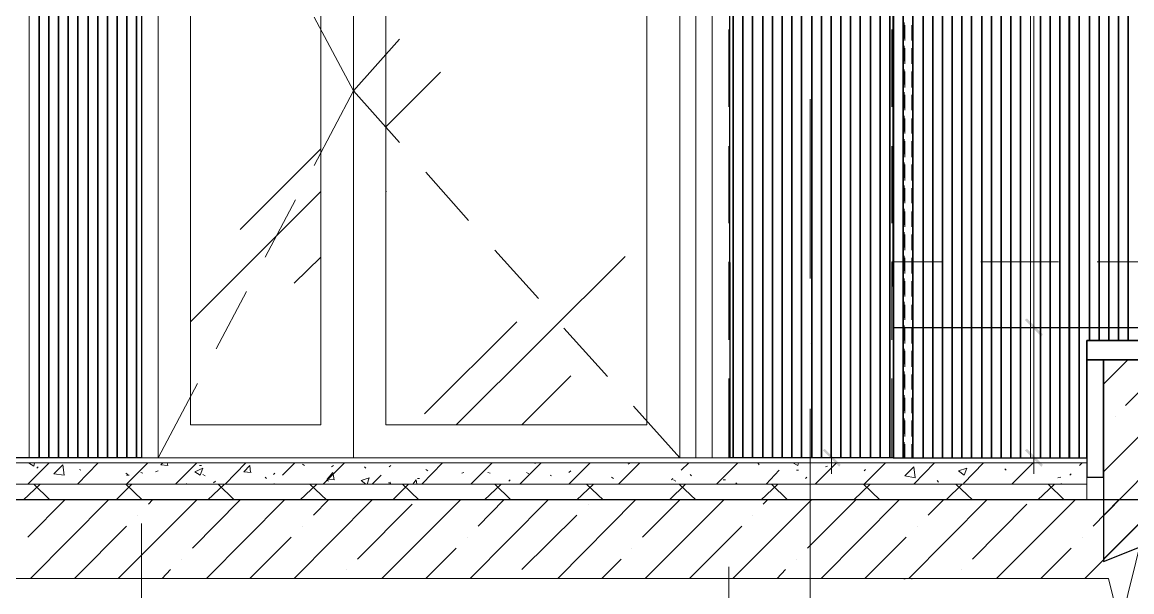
# Model space of a CAD drawing. Header units: millimetres. Extents: x -356862 to 418287, y 0 to 839748.
# Drawn here: x 318482 to 321886, y 774756 to 776504 of the extents above; entities that cross this region are included whole.
import ezdxf

# ---------------------------------------------------------------- set-up
doc = ezdxf.new("R2010")
doc.units = ezdxf.units.MM
doc.layers.add('PDF _Геометрия', color=7, linetype='Continuous', true_color=0xbababa)
doc.layers.add('PDF _Сплошная заливка', color=7, linetype='Continuous', true_color=0xf50000)

msp = doc.modelspace()

# ---------------------------------------------------------------- linework, layer by layer
at = {"layer": 'PDF _Геометрия', "color": 150, "lineweight": 30, "true_color": 0x0080ff}
for points in [[(321149.6316, 779968.3288), (321153.8655, 775167.1191), (320654.2687, 775167.1191), (320650.0348, 779968.3288)], [(321149.6316, 779369.2361), (321153.8655, 775167.1191), (321748.7243, 775167.1191), (321748.7243, 775526.9982), (322053.563, 775526.9982), (322650.5388, 775526.9982), (322650.5388, 775886.8772), (322955.3776, 775886.8772), (323253.8655, 775886.8772), (323554.4703, 775886.8772), (323554.4703, 776248.8732), (323855.0751, 776248.8732), (324155.68, 776248.8732), (324255.1759, 776248.8732), (324255.1759, 779369.2361)], [(318848.5227, 778638.8933), (318848.5227, 775167.1191), (318348.9259, 775167.1191), (318348.9259, 778638.8933)]]:
    msp.add_lwpolyline(points, close=True, dxfattribs=at)
at = {"layer": 'PDF _Геометрия', "color": 254, "lineweight": 5, "true_color": 0xdcdcdc}
for points in [[(320662.7364, 775167.1191), (320662.7364, 779968.3288)], [(320692.3735, 775167.1191), (320692.3735, 779968.3288)], [(320722.0106, 775167.1191), (320722.0106, 779968.3288)], [(320755.8816, 775167.1191), (320755.8816, 779968.3288)], [(320785.5187, 775167.1191), (320785.5187, 779968.3288)], [(320813.0388, 775167.1191), (320813.0388, 779968.3288)], [(320842.6759, 775167.1191), (320842.6759, 779968.3288)], [(320872.313, 775167.1191), (320872.313, 779968.3288)], [(320906.184, 775167.1191), (320906.184, 779968.3288)], [(320935.8211, 775167.1191), (320935.8211, 779968.3288)], [(320965.4582, 775167.1191), (320965.4582, 779968.3288)], [(320992.9784, 775167.1191), (320992.9784, 779968.3288)], [(321022.6155, 775167.1191), (321022.6155, 779968.3288)], [(321052.2526, 775167.1191), (321052.2526, 779968.3288)], [(321086.1235, 775167.1191), (321086.1235, 779968.3288)], [(321115.7606, 775167.1191), (321115.7606, 779968.3288)], [(321145.3977, 775167.1191), (321145.3977, 779968.3288)], [(318503.4622, 775167.1191), (318503.4622, 778638.8933)], [(318535.2163, 775167.1191), (318535.2163, 778638.8933)], [(318564.8534, 775167.1191), (318564.8534, 778638.8933)], [(318592.3735, 775167.1191), (318592.3735, 778638.8933)], [(318622.0106, 775167.1191), (318622.0106, 778638.8933)], [(318651.6477, 775167.1191), (318651.6477, 778638.8933)], [(318685.5187, 775167.1191), (318685.5187, 778638.8933)], [(318715.1558, 775167.1191), (318715.1558, 778638.8933)], [(318744.7929, 775167.1191), (318744.7929, 778638.8933)], [(318772.313, 775167.1191), (318772.313, 778638.8933)], [(318801.9501, 775167.1191), (318801.9501, 778638.8933)], [(318831.5872, 775167.1191), (318831.5872, 778638.8933)], [(321153.8655, 775167.1191), (321153.8655, 777868.3288)], [(321183.5026, 775167.1191), (321183.5026, 777868.3288)], [(321213.1397, 775167.1191), (321213.1397, 777868.3288)], [(321247.0106, 775167.1191), (321247.0106, 777868.3288)], [(321276.6477, 775167.1191), (321276.6477, 777868.3288)], [(321306.2848, 775167.1191), (321306.2848, 777868.3288)], [(321333.805, 775167.1191), (321333.805, 777868.3288)], [(321363.4421, 775167.1191), (321363.4421, 777868.3288)], [(321393.0792, 775167.1191), (321393.0792, 777868.3288)], [(321426.9501, 775167.1191), (321426.9501, 777868.3288)], [(321456.5872, 775167.1191), (321456.5872, 777868.3288)], [(321486.2243, 775167.1191), (321486.2243, 777868.3288)], [(321513.7445, 775167.1191), (321513.7445, 777868.3288)], [(321543.3816, 775167.1191), (321543.3816, 777868.3288)], [(321575.1356, 775167.1191), (321575.1356, 777868.3288)], [(321606.8897, 775167.1191), (321606.8897, 777868.3288)], [(321636.5268, 775167.1191), (321636.5268, 777868.3288)], [(321664.0469, 775167.1191), (321664.0469, 777868.3288)], [(321693.684, 775167.1191), (321693.684, 777868.3288)], [(321723.3211, 775167.1191), (321723.3211, 777868.3288)], [(321757.1921, 775526.9982), (321757.1921, 777868.3288)], [(321786.8292, 775526.9982), (321786.8292, 777868.3288)], [(321816.4663, 775526.9982), (321816.4663, 777868.3288)], [(321843.9864, 775526.9982), (321843.9864, 777868.3288)], [(321873.6235, 775526.9982), (321873.6235, 777868.3288)], [(319597.9179, 776183.2482), (319765.1558, 776350.4861)], [(319151.2445, 775867.8248), (319398.9259, 776115.5062)], [(318998.8251, 775584.1554), (319398.9259, 775984.2562)], [(319597.9179, 775984.2562), (319600.0348, 775984.2562)], [(319316.3655, 775702.7038), (319398.9259, 775783.1474)], [(319813.8453, 775268.732), (320332.4945, 775785.2643)], [(319716.4663, 775302.603), (320000.1356, 775584.1554)], [(320014.9542, 775268.732), (320165.2566, 775419.0344)]]:
    msp.add_lwpolyline(points, dxfattribs=at)
for points in [[(320664.8534, 779968.3288), (320664.8534, 775167.1191)], [(320694.4905, 779968.3288), (320694.4905, 775167.1191)], [(320724.1276, 779968.3288), (320724.1276, 775167.1191)], [(320753.7647, 779968.3288), (320753.7647, 775167.1191)], [(320783.4018, 779968.3288), (320783.4018, 775167.1191)], [(320815.1558, 779968.3288), (320815.1558, 775167.1191)], [(320844.7929, 779968.3288), (320844.7929, 775167.1191)], [(320874.43, 779968.3288), (320874.43, 775167.1191)], [(320904.0671, 779968.3288), (320904.0671, 775167.1191)], [(320933.7042, 779968.3288), (320933.7042, 775167.1191)], [(320963.3413, 779968.3288), (320963.3413, 775167.1191)], [(320995.0953, 779968.3288), (320995.0953, 775167.1191)], [(321024.7324, 779968.3288), (321024.7324, 775167.1191)], [(321054.3695, 779968.3288), (321054.3695, 775167.1191)], [(321084.0066, 779968.3288), (321084.0066, 775167.1191)], [(321113.6437, 779968.3288), (321113.6437, 775167.1191)], [(321143.2808, 779968.3288), (321143.2808, 775167.1191)], [(318503.4622, 778638.8933), (318503.4622, 775167.1191)], [(318533.0993, 778638.8933), (318533.0993, 775167.1191)], [(318562.7364, 778638.8933), (318562.7364, 775167.1191)], [(318594.4905, 778638.8933), (318594.4905, 775167.1191)], [(318624.1276, 778638.8933), (318624.1276, 775167.1191)], [(318653.7647, 778638.8933), (318653.7647, 775167.1191)], [(318683.4018, 778638.8933), (318683.4018, 775167.1191)], [(318713.0388, 778638.8933), (318713.0388, 775167.1191)], [(318742.6759, 778638.8933), (318742.6759, 775167.1191)], [(318774.43, 778638.8933), (318774.43, 775167.1191)], [(318804.0671, 778638.8933), (318804.0671, 775167.1191)], [(318833.7042, 778638.8933), (318833.7042, 775167.1191)], [(321155.9824, 777868.3288), (321155.9824, 775167.1191)], [(321185.6195, 777868.3288), (321185.6195, 775167.1191)], [(321215.2566, 777868.3288), (321215.2566, 775167.1191)], [(321244.8937, 777868.3288), (321244.8937, 775167.1191)], [(321274.5308, 777868.3288), (321274.5308, 775167.1191)], [(321304.1679, 777868.3288), (321304.1679, 775167.1191)], [(321335.9219, 777868.3288), (321335.9219, 775167.1191)], [(321365.559, 777868.3288), (321365.559, 775167.1191)], [(321395.1961, 777868.3288), (321395.1961, 775167.1191)], [(321424.8332, 777868.3288), (321424.8332, 775167.1191)], [(321454.4703, 777868.3288), (321454.4703, 775167.1191)], [(321484.1074, 777868.3288), (321484.1074, 775167.1191)], [(321515.8614, 777868.3288), (321515.8614, 775167.1191)], [(321545.4985, 777868.3288), (321545.4985, 775167.1191)], [(321575.1356, 777868.3288), (321575.1356, 775167.1191)], [(321604.7727, 777868.3288), (321604.7727, 775167.1191)], [(321634.4098, 777868.3288), (321634.4098, 775167.1191)], [(321666.1638, 777868.3288), (321666.1638, 775167.1191)], [(321695.8009, 777868.3288), (321695.8009, 775167.1191)], [(321725.438, 777868.3288), (321725.438, 775167.1191)], [(321755.0751, 777868.3288), (321755.0751, 775526.9982)], [(321784.7122, 777868.3288), (321784.7122, 775526.9982)], [(321814.3493, 777868.3288), (321814.3493, 775526.9982)], [(321846.1034, 777868.3288), (321846.1034, 775526.9982)], [(321875.7405, 777868.3288), (321875.7405, 775526.9982)]]:
    msp.add_lwpolyline(points, close=True, dxfattribs=at)
at = {"layer": 'PDF _Геометрия', "color": 7, "lineweight": 30}
for points in [[(322699.2284, 775467.724), (321799.5308, 775467.724), (321799.5308, 774849.5788), (331681.3856, 778789.1957), (331681.3856, 779068.6312), (330802.8574, 779068.6312), (330802.8574, 778708.7522), (329901.0429, 778708.7522), (329901.0429, 778348.8732), (329001.3453, 778348.8732), (329001.3453, 777988.9941), (328101.6477, 777988.9941), (328101.6477, 777629.1151), (327199.8332, 777629.1151), (327199.8332, 777269.2361), (326300.1356, 777269.2361), (326300.1356, 776907.2401), (325400.438, 776907.2401), (325400.438, 776547.3611), (324500.7405, 776547.3611), (324500.7405, 776187.482), (323598.9259, 776187.482), (323598.9259, 775827.603), (322699.2284, 775827.603)], [(322650.5388, 775526.9982), (321748.7243, 775526.9982), (321748.7243, 775467.724), (322650.5388, 775467.724)], [(321748.7243, 775467.724), (321748.7243, 775107.8449), (321799.5308, 775107.8449), (321799.5308, 775467.724)]]:
    msp.add_lwpolyline(points, close=True, dxfattribs=at)
at = {"layer": 'PDF _Геометрия', "color": 7, "lineweight": 9}
for points in [[(318848.5227, 778638.8933), (318848.5227, 775167.1191)], [(320650.0348, 776481.7361), (320650.0348, 776244.6393)], [(321149.6316, 776481.7361), (321149.6316, 776244.6393)], [(320899.8332, 775717.5224), (320899.8332, 776267.9256)], [(320650.0348, 776123.974), (320650.0348, 775886.8772)], [(321149.6316, 776123.974), (321149.6316, 775886.8772)], [(320650.0348, 775768.3288), (320650.0348, 775529.1151)], [(321149.6316, 775768.3288), (321149.6316, 775529.1151)], [(320899.8332, 775518.5304), (320899.8332, 775518.5304)], [(320650.0348, 775410.5667), (320650.0348, 775167.1191)], [(321149.6316, 775410.5667), (321149.6316, 775167.1191)], [(320899.8332, 774318.228), (320899.8332, 775317.4215)]]:
    msp.add_lwpolyline(points, dxfattribs=at)
at = {"layer": 'PDF _Геометрия', "color": 252, "lineweight": 5, "true_color": 0x989898}
for points in [[(320548.4219, 775167.1191), (320548.4219, 777493.6312), (320548.4219, 778367.9256), (320599.2284, 778367.9256), (320599.2284, 777493.6312), (320599.2284, 775167.1191)], [(321187.7364, 776502.9054), (321187.7364, 776454.2159)], [(321189.8534, 776494.4377), (321189.8534, 776447.8651)], [(321211.0227, 776447.8651), (321211.0227, 776494.4377)], [(321187.7364, 776430.9296), (321187.7364, 776384.357)], [(321189.8534, 776424.5788), (321189.8534, 776375.8893)], [(321211.0227, 776375.8893), (321211.0227, 776424.5788)], [(321187.7364, 776358.9538), (321187.7364, 776312.3812)], [(321189.8534, 776352.603), (321189.8534, 776303.9135)], [(321211.0227, 776303.9135), (321211.0227, 776352.603)], [(321187.7364, 776289.0949), (321187.7364, 776240.4054)], [(321189.8534, 776280.6272), (321189.8534, 776234.0546)], [(321211.0227, 776234.0546), (321211.0227, 776280.6272)], [(321187.7364, 776217.1191), (321187.7364, 776168.4296)], [(321189.8534, 776208.6514), (321189.8534, 776162.0788)], [(321211.0227, 776162.0788), (321211.0227, 776208.6514)], [(321187.7364, 776145.1433), (321187.7364, 776098.5707)], [(321189.8534, 776138.7925), (321189.8534, 776090.103)], [(321211.0227, 776090.103), (321211.0227, 776138.7925)], [(321187.7364, 776073.1675), (321187.7364, 776026.5949)], [(321189.8534, 776066.8167), (321189.8534, 776018.1272)], [(321211.0227, 776018.1272), (321211.0227, 776066.8167)], [(321187.7364, 776003.3086), (321187.7364, 775954.6191)], [(321189.8534, 775994.8409), (321189.8534, 775948.2683)], [(321211.0227, 775948.2683), (321211.0227, 775994.8409)], [(321187.7364, 775931.3328), (321187.7364, 775882.6433)], [(321189.8534, 775922.8651), (321189.8534, 775876.2925)], [(321211.0227, 775876.2925), (321211.0227, 775922.8651)], [(321187.7364, 775859.357), (321187.7364, 775812.7844)], [(321189.8534, 775853.0062), (321189.8534, 775804.3167)], [(321211.0227, 775804.3167), (321211.0227, 775853.0062)], [(321187.7364, 775787.3812), (321187.7364, 775740.8086)], [(321189.8534, 775781.0304), (321189.8534, 775732.3409)], [(321211.0227, 775732.3409), (321211.0227, 775781.0304)], [(321187.7364, 775717.5224), (321187.7364, 775668.8328)], [(321189.8534, 775709.0546), (321189.8534, 775662.482)], [(321211.0227, 775662.482), (321211.0227, 775709.0546)], [(321187.7364, 775645.5465), (321187.7364, 775596.857)], [(321189.8534, 775637.0788), (321189.8534, 775590.5062)], [(321211.0227, 775590.5062), (321211.0227, 775637.0788)], [(321187.7364, 775573.5707), (321187.7364, 775526.9982)], [(321189.8534, 775567.2199), (321189.8534, 775518.5304)], [(321211.0227, 775518.5304), (321211.0227, 775567.2199)], [(321187.7364, 775501.5949), (321187.7364, 775455.0224)], [(321189.8534, 775495.2441), (321189.8534, 775446.5546)], [(321211.0227, 775446.5546), (321211.0227, 775495.2441)], [(321187.7364, 775431.7361), (321187.7364, 775383.0465)], [(321189.8534, 775423.2683), (321189.8534, 775376.6957)], [(321211.0227, 775376.6957), (321211.0227, 775423.2683)], [(321187.7364, 775359.7603), (321187.7364, 775311.0707)], [(321189.8534, 775351.2925), (321189.8534, 775304.7199)], [(321211.0227, 775304.7199), (321211.0227, 775351.2925)], [(321187.7364, 775287.7844), (321187.7364, 775241.2119)], [(321189.8534, 775281.4336), (321189.8534, 775232.7441)], [(321211.0227, 775232.7441), (321211.0227, 775281.4336)], [(321187.7364, 775215.8086), (321187.7364, 775167.1191)], [(321189.8534, 775209.4578), (321189.8534, 775167.1191)], [(321211.0227, 775167.1191), (321211.0227, 775209.4578)], [(321187.7364, 774796.6554), (321187.7364, 774794.5385)], [(321189.8534, 774796.6554), (321189.8534, 774794.5385)], [(321211.0227, 774794.5385), (321211.0227, 774796.6554)]]:
    msp.add_lwpolyline(points, dxfattribs=at)
at = {"layer": 'PDF _Геометрия', "color": 7, "lineweight": 18}
for points in [[(321585.7203, 775518.5304), (321585.7203, 777919.1353)], [(320965.4582, 777118.9336), (320965.4582, 775118.4296)], [(321585.7203, 775118.4296), (321585.7203, 775618.0264)], [(321198.3211, 775167.1191), (321016.2647, 775167.1191)], [(321642.8776, 775167.1191), (321537.0308, 775167.1191)], [(318848.5227, 774966.0103), (318848.5227, 774148.8732), (318848.5227, 774921.5546)], [(320650.0348, 774832.6433), (320650.0348, 774148.8732)]]:
    msp.add_lwpolyline(points, dxfattribs=at)
at = {"layer": 'PDF _Геометрия', "color": 150, "lineweight": 30, "true_color": 0x0080ff}
for points in [[(321693.684, 775167.1191), (321693.684, 777868.3288)], [(321153.8655, 775567.2199), (322650.5388, 775567.2199)]]:
    msp.add_lwpolyline(points, dxfattribs=at)
at = {"layer": 'PDF _Геометрия', "color": 7, "lineweight": 5}
for points in [[(319019.9945, 775395.7482), (318899.3292, 775167.1191), (318899.3292, 777417.4215), (319019.9945, 777190.9094)], [(320357.8977, 775325.8893), (320499.7324, 775167.1191), (320499.7324, 777417.4215), (320357.8977, 777258.6514)], [(319377.7566, 776519.8409), (319498.4219, 776293.3288), (319377.7566, 776064.6998)], [(319640.2566, 776452.099), (319498.4219, 776293.3288), (319640.2566, 776134.5586)], [(319720.7001, 776043.5304), (319851.9501, 775895.3449)], [(319320.5993, 775958.853), (319227.4542, 775783.1474)], [(319932.3937, 775804.3167), (320065.7606, 775656.1312)], [(321304.1679, 775768.3288), (321149.6316, 775768.3288)], [(321661.93, 775768.3288), (321422.7163, 775768.3288)], [(322017.5751, 775768.3288), (321780.4784, 775768.3288)], [(319170.2969, 775677.3006), (319077.1518, 775501.5949)], [(320144.0872, 775565.103), (320277.4542, 775416.9175)], [(321748.7243, 775037.9861), (321748.7243, 775167.1191), (316797.2122, 775167.1191)], [(321748.7243, 775152.3006), (316797.2122, 775152.3006)], [(321748.7243, 775086.6756), (316797.2122, 775086.6756)], [(328277.3534, 774796.6554), (328190.559, 774796.6554), (321958.3009, 774796.6554), (321922.313, 774942.724), (321850.3372, 774652.7038), (321814.3493, 774796.6554), (315582.0913, 774796.6554), (315495.2969, 774796.6554)]]:
    msp.add_lwpolyline(points, dxfattribs=at)
for points in [[(319498.4219, 775167.1191), (319498.4219, 777417.4215)], [(318998.8251, 775268.732), (318998.8251, 777317.9256), (319398.9259, 777317.9256), (319398.9259, 775268.732)], [(320398.1195, 775268.732), (319597.9179, 775268.732), (319597.9179, 777317.9256), (320398.1195, 777317.9256)]]:
    msp.add_lwpolyline(points, close=True, dxfattribs=at)
at = {"layer": 'PDF _Геометрия', "color": 7, "lineweight": 18}
msp.add_lwpolyline([(321537.0308, 775567.2199), (321642.8776, 775567.2199)], close=True, dxfattribs=at)
at = {"layer": 'PDF _Геометрия', "lineweight": 5}
for points in [[(321799.5308, 775393.6312), (321873.6235, 775467.724)], [(321799.5308, 775124.7804), (322142.4743, 775467.724)], [(321799.5308, 774855.9296), (322411.3251, 775467.724)], [(321867.2727, 775328.0062), (322006.9905, 775467.724)], [(321835.5187, 775294.1353), (321835.5187, 775294.1353)], [(321799.5308, 775260.2643), (321801.6477, 775260.2643)], [(318499.2284, 775086.6756), (318564.8534, 775152.3006)], [(318501.3453, 775152.3006), (318518.2808, 775141.7159), (318520.3977, 775152.3006)], [(318526.7485, 775135.3651), (318530.9824, 775139.599)], [(318651.6477, 775086.6756), (318715.1558, 775152.3006)], [(318801.9501, 775086.6756), (318867.5751, 775152.3006)], [(318926.8493, 775152.3006), (318928.9663, 775143.8328), (318907.7969, 775145.9498), (318914.1477, 775152.3006)], [(318952.2526, 775086.6756), (319017.8776, 775152.3006)], [(319011.5268, 775152.3006), (319013.6437, 775152.3006)], [(319026.3453, 775143.8328), (319032.6961, 775143.8328)], [(319104.6719, 775086.6756), (319168.18, 775152.3006)], [(319155.4784, 775152.3006), (319157.5953, 775152.3006)], [(319185.1155, 775122.6635), (319161.8292, 775124.7804), (319180.8816, 775143.8328), (319182.9985, 775122.6635)], [(319280.3776, 775114.1957), (319318.4824, 775152.3006)], [(319341.7687, 775148.0667), (319348.1195, 775143.8328)], [(319405.2768, 775086.6756), (319470.9018, 775152.3006)], [(319430.68, 775139.599), (319437.0308, 775143.8328)], [(319532.2929, 775139.599), (319536.5268, 775135.3651)], [(319608.5026, 775139.599), (319612.7364, 775143.8328)], [(319707.9985, 775086.6756), (319771.5066, 775152.3006)], [(319858.3009, 775086.6756), (319923.9259, 775152.3006)], [(320008.6034, 775086.6756), (320074.2284, 775152.3006)], [(320055.1759, 775150.1836), (320061.5268, 775152.3006)], [(320158.9058, 775086.6756), (320224.5308, 775152.3006)], [(320311.3251, 775086.6756), (320376.9501, 775152.3006)], [(320340.9622, 775148.0667), (320347.313, 775152.3006)], [(320503.9663, 775129.0143), (320527.2526, 775152.3006)], [(320611.93, 775086.6756), (320677.555, 775152.3006)], [(320738.9461, 775152.3006), (320743.18, 775145.9498)], [(320846.9098, 775152.3006), (320861.7284, 775143.8328), (320863.8453, 775152.3006)], [(320914.6518, 775086.6756), (320980.2768, 775152.3006)], [(320946.4058, 775139.599), (320952.7566, 775141.7159)], [(321064.9542, 775086.6756), (321130.5792, 775152.3006)], [(321217.3735, 775086.6756), (321280.8816, 775152.3006)], [(321369.7929, 775088.7925), (321431.184, 775152.3006)], [(321496.809, 775133.2482), (321501.0429, 775129.0143)], [(321517.9784, 775086.6756), (321583.6034, 775152.3006)], [(321725.438, 775143.8328), (321733.9058, 775152.3006)], [(318657.9985, 775131.1312), (318662.2324, 775129.0143)], [(318799.8332, 775120.5465), (318806.184, 775116.3127)], [(318801.9501, 775114.1957), (318810.4179, 775114.1957)], [(318846.4058, 775122.6635), (318852.7566, 775120.5465)], [(318890.8614, 775124.7804), (318899.3292, 775126.8974)], [(319036.93, 775116.3127), (319043.2808, 775112.0788)], [(319227.4542, 775107.8449), (319231.688, 775103.6111)], [(319252.8574, 775116.3127), (319257.0913, 775120.5465)], [(319415.8614, 775099.3772), (319422.2122, 775095.1433)], [(319536.5268, 775086.6756), (319521.7082, 775097.2603), (319547.1114, 775105.728), (319540.7606, 775086.6756)], [(319555.5792, 775086.6756), (319583.0993, 775114.1957)], [(319680.4784, 775086.6756), (319691.063, 775099.3772), (319693.18, 775086.6756)], [(319695.2969, 775103.6111), (319701.6477, 775103.6111)], [(319720.7001, 775131.1312), (319727.0509, 775126.8974)], [(319830.7808, 775120.5465), (319837.1316, 775122.6635)], [(319911.2243, 775122.6635), (319917.5751, 775120.5465)], [(319974.7324, 775095.1433), (319978.9663, 775099.3772)], [(320029.7727, 775122.6635), (320036.1235, 775118.4296)], [(320101.7485, 775114.1957), (320105.9824, 775112.0788)], [(320158.9058, 775122.6635), (320165.2566, 775126.8974)], [(320290.1558, 775107.8449), (320296.5066, 775103.6111)], [(320474.3292, 775099.3772), (320478.563, 775103.6111)], [(320480.68, 775099.3772), (320487.0308, 775095.1433)], [(320531.4864, 775116.3127), (320535.7203, 775112.0788)], [(320633.0993, 775099.3772), (320639.4501, 775099.3772)], [(320764.3493, 775086.6756), (320804.5711, 775129.0143)], [(320857.4945, 775129.0143), (320863.8453, 775129.0143)], [(320885.0147, 775103.6111), (320889.2485, 775107.8449)], [(321064.9542, 775126.8974), (321069.188, 775131.1312)], [(321659.813, 775105.728), (321668.2808, 775107.8449)], [(321695.8009, 775114.1957), (321700.0348, 775118.4296)], [(321799.5308, 774989.2965), (321935.0147, 775126.8974)], [(318486.5268, 775037.9861), (318537.3332, 775086.6756)], [(318566.9703, 775037.9861), (318518.2808, 775086.6756)], [(318770.1961, 775037.9861), (318818.8856, 775086.6756)], [(318850.6397, 775037.9861), (318799.8332, 775086.6756)], [(319051.7485, 775037.9861), (319102.555, 775086.6756)], [(319068.684, 775090.9094), (319075.0348, 775095.1433)], [(319132.1921, 775037.9861), (319083.5026, 775086.6756)], [(319254.9743, 775086.6756), (319254.9743, 775088.7925)], [(319335.4179, 775037.9861), (319386.2243, 775086.6756)], [(319415.8614, 775037.9861), (319365.055, 775086.6756)], [(319612.7364, 775088.7925), (319606.3856, 775090.9094), (319612.7364, 775093.0264)], [(319619.0872, 775037.9861), (319667.7768, 775086.6756)], [(319699.5308, 775037.9861), (319648.7243, 775086.6756)], [(319900.6397, 775037.9861), (319951.4461, 775086.6756)], [(319981.0832, 775037.9861), (319932.3937, 775086.6756)], [(320184.309, 775037.9861), (320235.1155, 775086.6756)], [(320264.7526, 775037.9861), (320213.9461, 775086.6756)], [(320467.9784, 775037.9861), (320516.6679, 775086.6756)], [(320548.4219, 775037.9861), (320497.6155, 775086.6756)], [(320671.2042, 775090.9094), (320675.438, 775086.6756)], [(320749.5308, 775037.9861), (320800.3372, 775086.6756)], [(320829.9743, 775037.9861), (320781.2848, 775086.6756)], [(321033.2001, 775037.9861), (321084.0066, 775086.6756)], [(321113.6437, 775037.9861), (321062.8372, 775086.6756)], [(321289.3493, 775097.2603), (321293.5832, 775093.0264)], [(321316.8695, 775037.9861), (321365.559, 775086.6756)], [(321397.313, 775037.9861), (321346.5066, 775086.6756)], [(321598.4219, 775037.9861), (321649.2284, 775086.6756)], [(321678.8655, 775037.9861), (321630.1759, 775086.6756)], [(321668.2808, 775086.6756), (321670.3977, 775088.7925)], [(318499.2284, 774923.6715), (318613.5429, 775037.9861)], [(318507.6961, 774796.6554), (318746.9098, 775037.9861)], [(318776.5469, 774796.6554), (319017.8776, 775037.9861)], [(318869.6921, 775025.2844), (318882.3937, 775037.9861)], [(319005.1759, 774889.8006), (319151.2445, 775037.9861)], [(319047.5147, 774796.6554), (319286.7284, 775037.9861)], [(319316.3655, 774796.6554), (319555.5792, 775037.9861)], [(319375.6397, 774991.4135), (319422.2122, 775037.9861)], [(319585.2163, 774796.6554), (319826.5469, 775037.9861)], [(319856.184, 774796.6554), (320095.3977, 775037.9861)], [(319881.5872, 774957.5425), (319959.9138, 775037.9861)], [(320125.0348, 774796.6554), (320364.2485, 775037.9861)], [(320385.4179, 774923.6715), (320499.7324, 775037.9861)], [(320393.8856, 774796.6554), (320635.2163, 775037.9861)], [(320662.7364, 774796.6554), (320904.0671, 775037.9861)], [(320755.8816, 775025.2844), (320768.5832, 775037.9861)], [(320891.3655, 774889.8006), (321039.5509, 775037.9861)], [(320933.7042, 774796.6554), (321172.9179, 775037.9861)], [(321202.555, 774796.6554), (321441.7687, 775037.9861)], [(321261.8292, 774991.4135), (321308.4018, 775037.9861)], [(321471.4058, 774796.6554), (321712.7364, 775037.9861)], [(321742.3735, 774796.6554), (321981.5872, 775037.9861)], [(321767.7768, 774957.5425), (321846.1034, 775037.9861)], [(319511.1235, 774855.9296), (319678.3614, 775025.2844)], [(320218.18, 775025.2844), (320218.18, 775025.2844)], [(321397.313, 774855.9296), (321564.5509, 775025.2844)], [(318835.8211, 774991.4135), (318835.8211, 774991.4135)], [(320014.9542, 774824.1756), (320184.309, 774991.4135)], [(320722.0106, 774991.4135), (320722.0106, 774991.4135)], [(318643.18, 774796.6554), (318801.9501, 774957.5425)], [(319341.7687, 774957.5425), (319341.7687, 774957.5425)], [(320529.3695, 774796.6554), (320690.2566, 774957.5425)], [(321227.9582, 774957.5425), (321227.9582, 774957.5425)], [(319180.8816, 774796.6554), (319307.8977, 774923.6715)], [(319847.7163, 774923.6715), (319847.7163, 774923.6715)], [(321067.0711, 774796.6554), (321194.0872, 774923.6715)], [(321733.9058, 774923.6715), (321733.9058, 774923.6715)], [(319720.7001, 774796.6554), (319813.8453, 774889.8006)], [(320351.5469, 774889.8006), (320351.5469, 774889.8006)], [(321606.8897, 774796.6554), (321700.0348, 774889.8006)], [(318971.305, 774855.9296), (318971.305, 774855.9296)], [(320260.5187, 774796.6554), (320319.7929, 774855.9296)], [(320857.4945, 774855.9296), (320857.4945, 774855.9296)], [(318912.0308, 774796.6554), (318937.434, 774824.1756)], [(319477.2526, 774824.1756), (319477.2526, 774824.1756)], [(320798.2203, 774796.6554), (320823.6235, 774824.1756)], [(321363.4421, 774824.1756), (321363.4421, 774824.1756)]]:
    msp.add_lwpolyline(points, dxfattribs=at)
for points in [[(318611.4259, 775114.1957), (318579.6719, 775118.4296), (318607.1921, 775145.9498)], [(319036.93, 775135.3651), (319028.4622, 775114.1957), (319011.5268, 775124.7804)], [(321189.8534, 775112.0788), (321217.3735, 775139.599), (321221.6074, 775105.728)], [(321380.3776, 775135.3651), (321354.9743, 775126.8974), (321371.9098, 775114.1957)], [(319434.9138, 775122.6635), (319439.1477, 775099.3772), (319417.9784, 775101.4941)], [(318986.1235, 775088.7925), (318986.1235, 775086.6756)]]:
    msp.add_lwpolyline(points, close=True, dxfattribs=at)
at = {"layer": 'PDF _Геометрия', "color": 7, "lineweight": 30}
msp.add_lwpolyline([(322398.6235, 774796.6554), (322398.6235, 775037.9861), (316547.4138, 775037.9861), (316547.4138, 774796.6554)], dxfattribs=at)
at = {"layer": 'PDF _Сплошная заливка', "color": 7, "transparency": 33554559}
for points in [[(321613.2405, 775546.0506), (321558.2001, 775590.5062), (321564.5509, 775594.7401)], [(321564.5509, 775594.7401), (321558.2001, 775590.5062), (321613.2405, 775546.0506)], [(321609.0066, 775539.6998), (321613.2405, 775546.0506), (321558.2001, 775590.5062)], [(321558.2001, 775590.5062), (321613.2405, 775546.0506), (321609.0066, 775539.6998)], [(320944.2888, 775194.6393), (320937.938, 775190.4054), (320992.9784, 775145.9498)], [(320937.938, 775190.4054), (320992.9784, 775145.9498), (320988.7445, 775139.599)], [(321564.5509, 775194.6393), (321558.2001, 775190.4054), (321613.2405, 775145.9498)], [(321558.2001, 775190.4054), (321613.2405, 775145.9498), (321609.0066, 775139.599)]]:
    msp.add_solid(points, dxfattribs=at)

doc.saveas('drawing.dxf')
